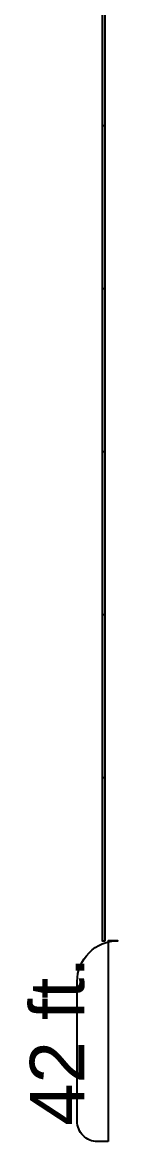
# Model space of a CAD drawing. Extents: x 3 to 120, y 2 to 103.
# Drawn here: x 3.1 to 6.34, y 2 to 41.87 of the extents above; entities that cross this region are included whole.
import ezdxf

# ---------------------------------------------------------------- set-up
doc = ezdxf.new("R2010")
doc.units = 0
doc.header["$LTSCALE"] = 1.44
doc.header["$MEASUREMENT"] = 0
doc.layers.add('11_-_DIMENSIONS', color=144, linetype='CONTINUOUS')
doc.styles.get("Standard").update_dxf_attribs({"font": 'txt.shx'})

msp = doc.modelspace()

# ---------------------------------------------------------------- hatches: boundary and pattern name
at = {"layer": '11_-_DIMENSIONS'}
msp.add_hatch(color=256, dxfattribs=at).paths.add_polyline_path([(5.889, 9.157), (5.889, 44), (5.777, 44), (5.777, 9.157)])

# ---------------------------------------------------------------- linework, layer by layer
at = {"layer": '11_-_DIMENSIONS', "linetype": 'CONTINUOUS'}
for p, q in [((5.889, 9.157), (5.889, 44)), ((5.889, 38.193), (5.833, 38.193)), ((5.889, 32.386), (5.777, 32.386)), ((5.889, 26.578), (5.833, 26.578)), ((5.889, 20.771), (5.777, 20.771)), ((5.889, 14.964), (5.833, 14.964))]:
    msp.add_line(p, q, dxfattribs=at)
msp.add_lwpolyline([(5.889, 9.157), (5.889, 44), (5.777, 44), (5.777, 9.157)], close=True, dxfattribs=at)
msp.add_lwpolyline([(6, 2), (5.615, 2, -0.414223), (4.886, 2.729), (4.886, 7.699, -0.414223), (6.344, 9.157), (6, 9.157)], format="xyb", close=True, dxfattribs=at)

# ---------------------------------------------------------------- texts
at = {"layer": '11_-_DIMENSIONS', "insert": (4.178, 5.578), "char_height": 1.94141, "width": 7.15691, "attachment_point": 5, "rotation": 90}
msp.add_mtext('\\C7;\\fArial Unicode MS|b0|i0|;\\H1.9414099529386;42 ft.', dxfattribs=at)

doc.saveas('drawing.dxf')
